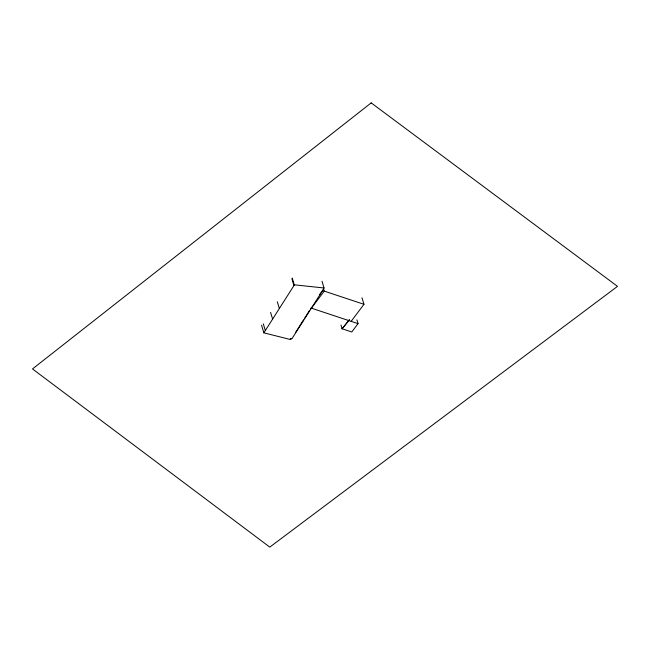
<?xml version="1.0" encoding="UTF-8"?>
<svg xmlns="http://www.w3.org/2000/svg" width="650" height="650" viewBox="0 0 650 650"><rect width="100%" height="100%" fill="white"/><g stroke="black" fill="none" stroke-linecap="round" stroke-linejoin="round"><path stroke-width="0.97" d="M321.994 281.255L324.041 287.991L323.724 288.762L292.004 338.601L290.745 338.463L290.119 339.446L263.868 332.841L293.954 285.569L294.271 284.806L292.232 278.094M295.652 332.329L303.582 319.865M304.639 318.207L309.4 310.724M310.456 309.059L311.512 307.401M319.556 294.637L323.643 289.217L324.22 291.111L311.382 308.149L358.053 323.643L351.772 331.979L342.103 328.778L340.957 325M351.146 321.344L363.976 304.298L361.993 297.773M294.271 284.806L324.041 287.991M324.22 291.111L363.976 304.298M356.907 319.865L358.053 323.643M291.915 278.866L293.954 285.569M277.322 301.795L279.362 308.498M270.579 312.398L272.618 319.101M263.291 323.838L265.33 330.549M261.544 325.179L263.868 332.841M291.679 338.569A1.024 0.739 -16.9 0 1 290.29 339.178M349.342 319.832L342.103 328.778L349.342 319.832M371.191 102.879L32.5 368.94L269.791 547.121L617.5 286.358L371.191 102.879"/></g></svg>
